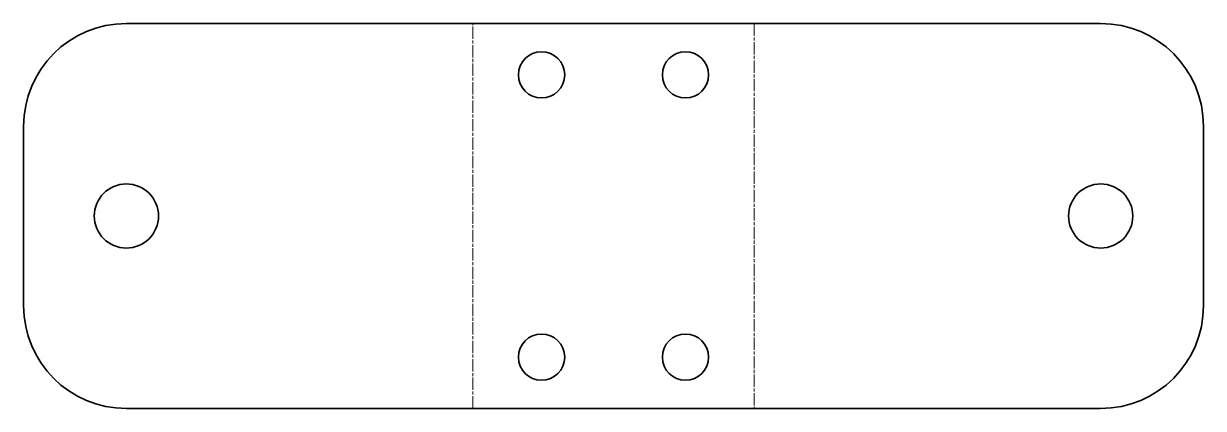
# Model space of a CAD drawing. Header units: inches. Extents: x 0 to 230, y 0 to 75.
import ezdxf

# ---------------------------------------------------------------- set-up
doc = ezdxf.new("R2010")
doc.units = ezdxf.units.IN
doc.header["$MEASUREMENT"] = 0
doc.linetypes.add('Chain', pattern=[13.68, 9.12, -1.14, 2.28, -1.14])
doc.layers.add('SIMUMAK Bend Centerline (ISO)', color=7, linetype='Chain', lineweight=9)
doc.layers.add('SIMUMAK Visible (ISO)', color=7, linetype='Continuous', lineweight=35)

# ---------------------------------------------------------------- blocks, each defined once
blk = doc.blocks.new('PTM-02-FIPI01_Sheet_VIEW5')
at = {"layer": 'SIMUMAK Bend Centerline (ISO)', "ltscale": 0.263158}
for p, q in [((-27.39, -37.5), (-27.39, 37.5)), ((27.39, 37.5), (27.39, -37.5))]:
    blk.add_line(p, q, dxfattribs=at)
at = {"layer": 'SIMUMAK Visible (ISO)'}
for p, q in [((-94.79, 37.5), (94.79, 37.5)), ((-114.79, -17.5), (-114.79, 17.5)), ((114.79, 17.5), (114.79, -17.5)), ((94.79, -37.5), (-94.79, -37.5))]:
    blk.add_line(p, q, dxfattribs=at)
for centre, radius in [((-14, 27.5), 4.5), ((14, 27.5), 4.5), ((-94.79, 0), 6.25), ((94.79, 0), 6.25), ((-14, -27.5), 4.5), ((14, -27.5), 4.5)]:
    blk.add_circle(centre, radius, dxfattribs=at)
at = {"layer": 'SIMUMAK Visible (ISO)', "extrusion": (0, 0, -1)}
for centre, start, end in [((94.79, 17.5), 360, 90), ((-94.79, 17.5), 90, 180), ((94.79, -17.5), 270, 0), ((-94.79, -17.5), 180, 270)]:
    blk.add_arc(centre, 20, start, end, dxfattribs=at)

msp = doc.modelspace()

# ---------------------------------------------------------------- block references
msp.add_blockref('PTM-02-FIPI01_Sheet_VIEW5', (114.79, 37.5))

doc.saveas('drawing.dxf')
